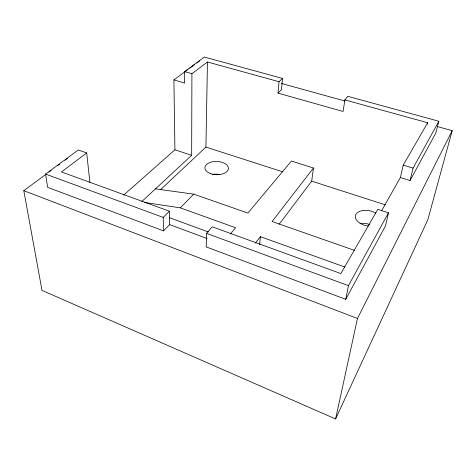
<?xml version="1.0" encoding="UTF-8"?>
<svg xmlns="http://www.w3.org/2000/svg" width="476" height="476" viewBox="0 0 476 476"><rect width="100%" height="100%" fill="white"/><g stroke="black" fill="none" stroke-linecap="round" stroke-linejoin="round"><path stroke-width="0.71" d="M141.86 201.491L191.655 155.295L191.917 73.697L207.471 61.981L279.025 81.729L282.5 78.445L204.365 57.049L184.599 71.62L184.646 83.032L173.907 79.909L174.918 149.791L123.677 195.095M160.531 189.692L205.924 147.084L207.471 61.981M206.53 233.377L206.245 246.925L345.737 299.339L385.53 225.844L388.481 212.831L377.795 209.351L340.822 273.569L212.32 226.826L206.53 233.377L348.444 285.654L345.737 299.339M259.7 244.759L260.378 236.655L344.838 267.036M381.538 210.832L400.375 177.572L410.068 180.541L435.832 132.959L438.842 121.243L347.861 96.336L344.892 99.906L343.077 111.473L278.008 93.123L279.025 81.729M282.5 78.445L281.453 89.768L278.008 93.123M279.21 224.166L311.703 181.148L313.47 168.028L291.389 161.072L247.895 213.075L193.774 194.154L155.468 188.865M45.898 174.359L23.8 190.668L42.007 290.396L335.586 418.951L357.464 318.486L452.2 130.668L437.182 126.515M400.375 177.572L403.249 165.142L427.656 122.749L344.892 99.906M410.068 180.541L413.085 168.093L438.842 121.243M427.299 124.188L427.656 122.749M452.2 130.668L427.817 219.763L335.586 418.951M348.444 285.654L388.481 212.831M255.392 243.099L260.378 236.655M313.47 168.028L272.076 221.53L354.501 250.352M230.408 233.99L235.626 227.754L180.291 207.845L144.258 202.437M86.697 152.933L78.254 149.999L45.577 174.085L47.642 187.33L163.577 230.89L169.676 224.618L169.385 211.207L61.452 171.949L86.697 152.933L89.893 182.403M180.291 207.845L193.774 194.154M163.577 230.89L163.185 217.407L169.385 211.207M48.885 172.157L51.277 170.396M57.846 165.547L59.637 164.226M65.016 160.257L67.402 158.496M173.907 79.909L187.99 69.514M189.751 68.217L194.446 64.754M196.796 63.022L199.73 60.857M281.262 83.401L344.916 101.001M184.599 71.62L191.917 73.697M403.249 165.142L413.085 168.093M205.924 147.084L282.887 171.872M311.703 181.148L385.298 204.847M174.918 149.791L191.655 155.295M169.444 217.681L208.423 231.996M45.577 174.085L163.185 217.407M169.676 224.618L207.102 238.506M23.8 190.668L357.464 318.486M368.347 226.064A12.894 7.664 11.4 0 1 355.929 214.325A12.894 7.664 11.4 0 1 375.707 213.052M360.088 223.524A12.697 7.741 11.7 0 1 369.537 224.452M212.32 174.454A11.62 6.724 1.9 0 1 219.692 174.513M210.523 173.603A11.781 6.64 2 0 0 228.438 168.528A11.781 6.64 2 0 0 211.029 162.12A11.781 6.64 2 0 0 210.523 173.603"/></g></svg>
